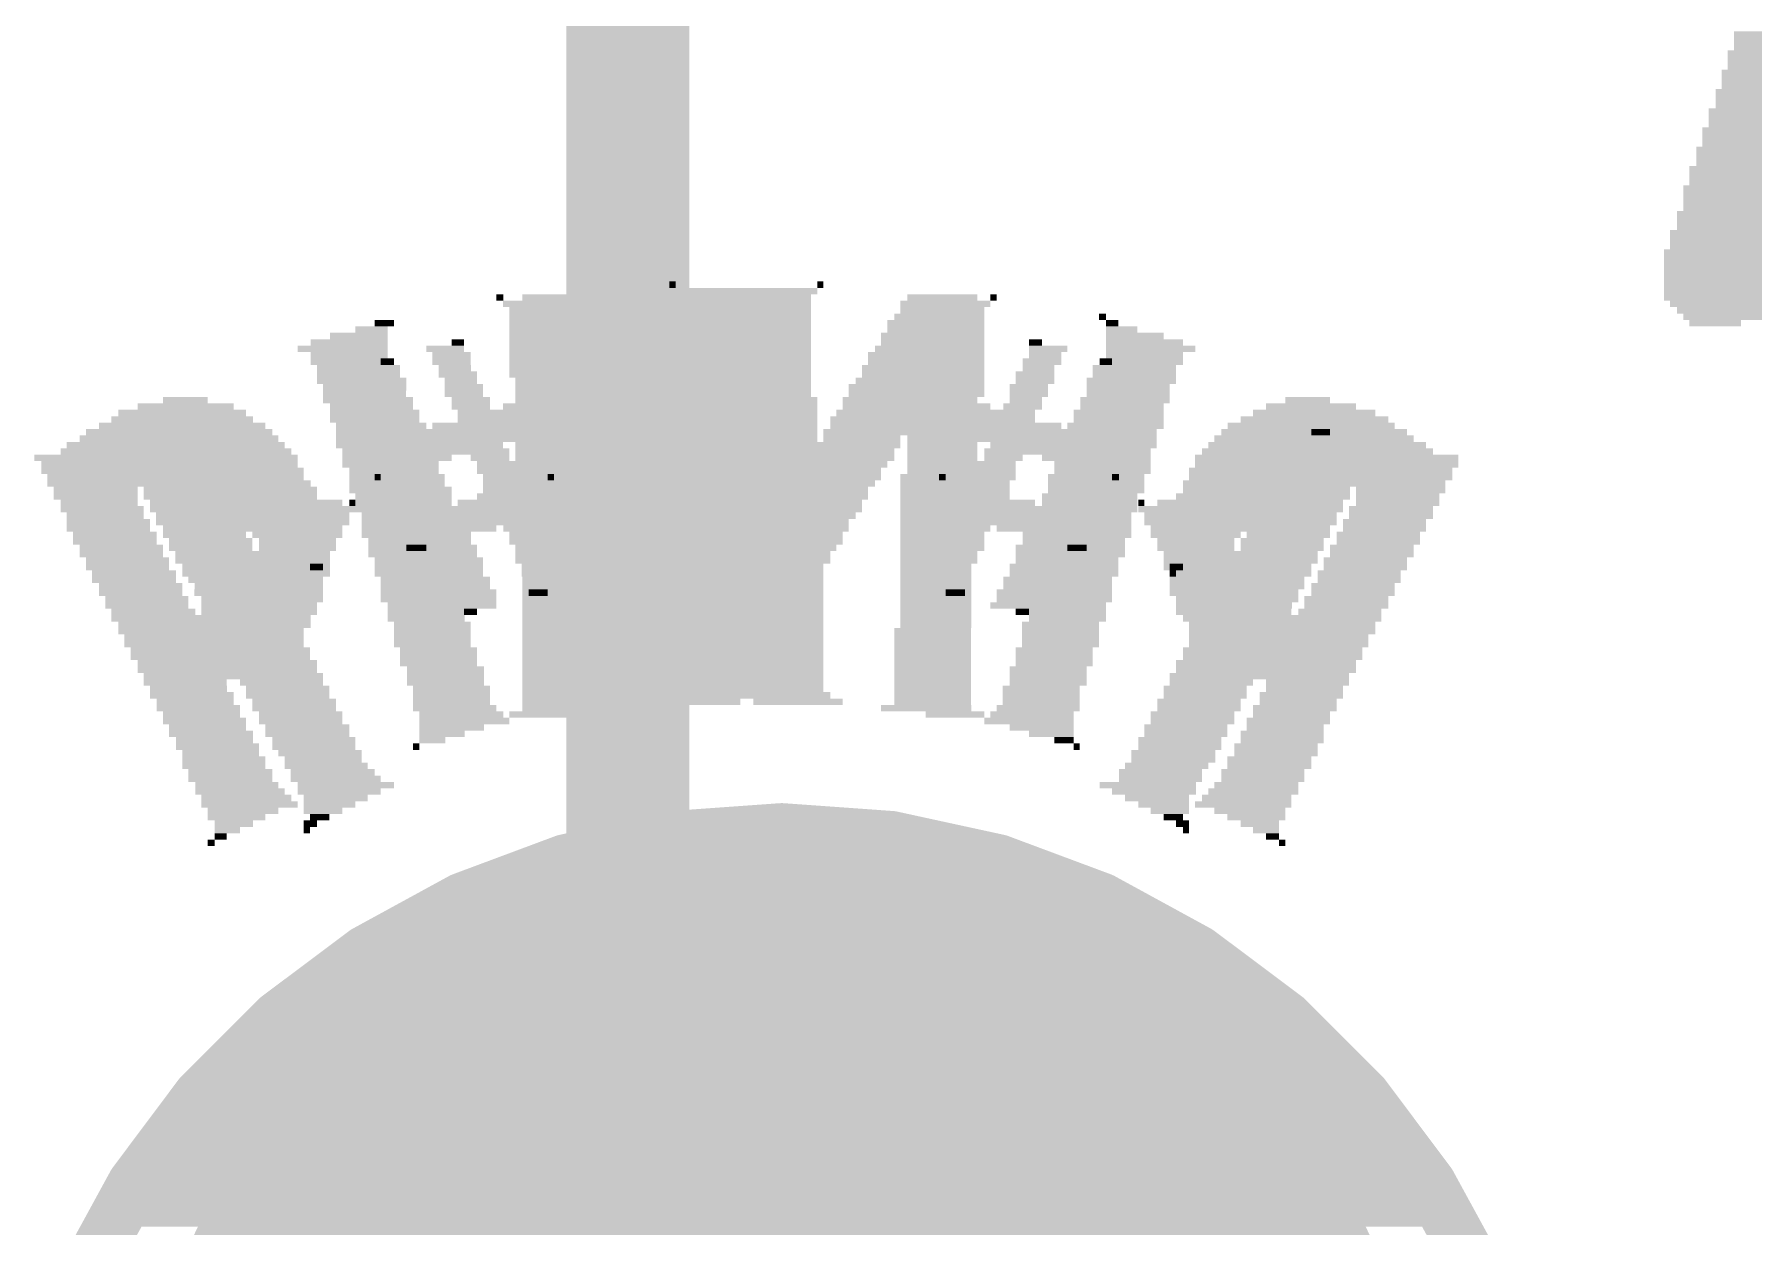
# Model space of a CAD drawing. Extents: x 0 to 53.3, y -0.3 to 28.3.
# Drawn here: x 21.66 to 27.34, y 3.64 to 7.58 of the extents above; entities that cross this region are included whole.
import ezdxf

# ---------------------------------------------------------------- set-up
doc = ezdxf.new("R2010")
doc.units = 0
for name, color, linetype in [('1', 12, 'CONTINUOUS'), ('16', 5, 'CONTINUOUS'), ('17', 110, 'CONTINUOUS'), ('200', 132, 'CONTINUOUS'), ('201', 6, 'CONTINUOUS')]:
    doc.layers.add(name, color=color, linetype=linetype)

# ---------------------------------------------------------------- blocks, each defined once
blk = doc.blocks.new('ROUNDP')
at = {"const_width": 0.5}
blk.add_lwpolyline([(0, -0.25, 1), (0, 0.25, 1), (0, -0.25)], format="xyb", dxfattribs=at)
blk = doc.blocks.new('RECT')
blk.add_solid([(-0.5, -0.5), (0.5, -0.5), (-0.5, 0.5), (0.5, 0.5)])

msp = doc.modelspace()

# ---------------------------------------------------------------- linework, layer by layer
at = {"layer": '1'}
for points, const_width in [([(23.622, 10.8289), (23.622, 2.286)], 0.4064), ([(23.7685, 4.9271), (23.4144, 4.8501)], 0.1778), ([(24.13, 4.953), (23.7685, 4.9271)], 0.1778), ([(24.4915, 4.9271), (24.13, 4.953)], 0.1778), ([(24.8456, 4.8501), (24.4915, 4.9271)], 0.1778), ([(23.4144, 4.8501), (23.0748, 4.7235)], 0.1778), ([(25.1852, 4.7235), (24.8456, 4.8501)], 0.1778), ([(23.2817, 4.8006), (24.9784, 4.8006)], 0.1778), ([(23.0748, 4.7235), (22.7568, 4.5498)], 0.1778), ([(25.5032, 4.5498), (25.1852, 4.7235)], 0.1778), ([(22.8905, 4.6228), (25.3695, 4.6228)], 0.1778), ([(22.7568, 4.5498), (22.4667, 4.3326)], 0.1778), ([(25.7933, 4.3326), (25.5032, 4.5498)], 0.1778), ([(22.6168, 4.445), (25.6432, 4.445)], 0.1778), ([(22.4667, 4.3326), (22.2104, 4.0763)], 0.1778), ([(26.0496, 4.0763), (25.7933, 4.3326)], 0.1778), ([(22.4013, 4.2672), (25.8588, 4.2672)], 0.1778), ([(22.2104, 4.0763), (21.9932, 3.7862)], 0.1778), ([(22.2234, 4.0894), (26.0366, 4.0894)], 0.1778), ([(26.2668, 3.7862), (26.0496, 4.0763)], 0.1778), ([(22.0871, 3.9116), (26.1729, 3.9116)], 0.1778), ([(21.9932, 3.7862), (21.8195, 3.4682)], 0.1778), ([(26.4405, 3.4682), (26.2668, 3.7862)], 0.1778), ([(21.9646, 3.7338), (26.2954, 3.7338)], 0.1778)]:
    msp.add_lwpolyline(points, dxfattribs=dict(at, const_width=const_width))
at = {"layer": '1', "const_width": 0.0889}
for points in [[(23.7653, 4.9715, 1), (23.7717, 4.8828)], [(23.778, 4.8837, 1), (23.7591, 4.9706)], [(24.1332, 4.9973, 1), (24.1268, 4.9087)], [(24.1332, 4.9087, 1), (24.1268, 4.9973)], [(24.5009, 4.9706, 1), (24.482, 4.8837)], [(24.4883, 4.8828, 1), (24.4947, 4.9715)], [(23.405, 4.8935, 1), (23.4238, 4.8067)], [(23.4299, 4.8085, 1), (23.3989, 4.8918)], [(24.8611, 4.8918, 1), (24.8301, 4.8085)], [(24.8362, 4.8067, 1), (24.855, 4.8935)], [(23.2817, 4.8451, 1), (23.2817, 4.7561)], [(24.9784, 4.7561, 1), (24.9784, 4.8451)], [(23.0593, 4.7651, 1), (23.0904, 4.6818)], [(23.0961, 4.6845, 1), (23.0535, 4.7625)], [(25.2065, 4.7625, 1), (25.1639, 4.6845)], [(25.1696, 4.6818, 1), (25.2007, 4.7651)], [(22.8905, 4.6673, 1), (22.8905, 4.5783)], [(25.3695, 4.5783, 1), (25.3695, 4.6673)], [(22.7355, 4.5888, 1), (22.7781, 4.5108)], [(22.7834, 4.5142, 1), (22.7301, 4.5854)], [(25.5299, 4.5854, 1), (25.4766, 4.5142)], [(25.4819, 4.5108, 1), (25.5245, 4.5888)], [(22.6168, 4.4895, 1), (22.6168, 4.4005)], [(25.6432, 4.4005, 1), (25.6432, 4.4895)], [(22.44, 4.3682, 1), (22.4933, 4.297)], [(22.4981, 4.3012, 1), (22.4352, 4.364)], [(25.8248, 4.364, 1), (25.7619, 4.3012)], [(25.7667, 4.297, 1), (25.82, 4.3682)], [(22.4013, 4.3117, 1), (22.4013, 4.2227)], [(25.8588, 4.2227, 1), (25.8588, 4.3117)], [(22.179, 4.1078, 1), (22.2418, 4.0449)], [(22.246, 4.0497, 1), (22.1748, 4.103)], [(22.2234, 4.1339, 1), (22.2234, 4.045)], [(26.0852, 4.103, 1), (26.014, 4.0497)], [(26.0182, 4.0449, 1), (26.081, 4.1078)], [(26.0366, 4.045, 1), (26.0366, 4.1339)], [(22.0871, 3.956, 1), (22.0871, 3.8672)], [(26.1729, 3.8672, 1), (26.1729, 3.956)], [(22.0322, 3.7649, 1), (21.9542, 3.8075)], [(26.3058, 3.8075, 1), (26.2278, 3.7649)], [(21.9646, 3.7782, 1), (21.9646, 3.6894)], [(21.9576, 3.8129, 1), (22.0288, 3.7596)], [(26.2312, 3.7596, 1), (26.3024, 3.8129)], [(26.2954, 3.6894, 1), (26.2954, 3.7782)]]:
    msp.add_lwpolyline(points, format="xyb", dxfattribs=at)
at = {"layer": '16', "const_width": 0.1778}
for points in [[(23.7685, 4.9271), (23.4144, 4.8501)], [(24.13, 4.953), (23.7685, 4.9271)], [(24.4915, 4.9271), (24.13, 4.953)], [(24.8456, 4.8501), (24.4915, 4.9271)], [(23.4144, 4.8501), (23.0748, 4.7235)], [(25.1852, 4.7235), (24.8456, 4.8501)], [(23.2817, 4.8006), (24.9784, 4.8006)], [(23.0748, 4.7235), (22.7568, 4.5498)], [(25.5032, 4.5498), (25.1852, 4.7235)], [(22.8905, 4.6228), (25.3695, 4.6228)], [(22.7568, 4.5498), (22.4667, 4.3326)], [(25.7933, 4.3326), (25.5032, 4.5498)], [(22.6168, 4.445), (25.6432, 4.445)], [(22.4667, 4.3326), (22.2104, 4.0763)], [(26.0496, 4.0763), (25.7933, 4.3326)], [(22.4013, 4.2672), (25.8588, 4.2672)], [(22.2104, 4.0763), (21.9932, 3.7862)], [(22.2234, 4.0894), (26.0366, 4.0894)], [(26.2668, 3.7862), (26.0496, 4.0763)], [(22.0871, 3.9116), (26.1729, 3.9116)], [(21.9932, 3.7862), (21.8195, 3.4682)], [(26.4405, 3.4682), (26.2668, 3.7862)], [(21.9646, 3.7338), (26.2954, 3.7338)]]:
    msp.add_lwpolyline(points, dxfattribs=at)
at = {"layer": '16', "const_width": 0.0889}
for points in [[(23.7653, 4.9715, 1), (23.7717, 4.8828)], [(23.778, 4.8837, 1), (23.7591, 4.9706)], [(24.1332, 4.9973, 1), (24.1268, 4.9087)], [(24.1332, 4.9087, 1), (24.1268, 4.9973)], [(24.5009, 4.9706, 1), (24.482, 4.8837)], [(24.4883, 4.8828, 1), (24.4947, 4.9715)], [(23.405, 4.8935, 1), (23.4238, 4.8067)], [(23.4299, 4.8085, 1), (23.3989, 4.8918)], [(24.8611, 4.8918, 1), (24.8301, 4.8085)], [(24.8362, 4.8067, 1), (24.855, 4.8935)], [(23.2817, 4.8451, 1), (23.2817, 4.7561)], [(24.9784, 4.7561, 1), (24.9784, 4.8451)], [(23.0593, 4.7651, 1), (23.0904, 4.6818)], [(23.0961, 4.6845, 1), (23.0535, 4.7625)], [(25.2065, 4.7625, 1), (25.1639, 4.6845)], [(25.1696, 4.6818, 1), (25.2007, 4.7651)], [(22.8905, 4.6673, 1), (22.8905, 4.5783)], [(25.3695, 4.5783, 1), (25.3695, 4.6673)], [(22.7355, 4.5888, 1), (22.7781, 4.5108)], [(22.7834, 4.5142, 1), (22.7301, 4.5854)], [(25.5299, 4.5854, 1), (25.4766, 4.5142)], [(25.4819, 4.5108, 1), (25.5245, 4.5888)], [(22.6168, 4.4895, 1), (22.6168, 4.4005)], [(25.6432, 4.4005, 1), (25.6432, 4.4895)], [(22.44, 4.3682, 1), (22.4933, 4.297)], [(22.4981, 4.3012, 1), (22.4352, 4.364)], [(25.8248, 4.364, 1), (25.7619, 4.3012)], [(25.7667, 4.297, 1), (25.82, 4.3682)], [(22.4013, 4.3117, 1), (22.4013, 4.2227)], [(25.8588, 4.2227, 1), (25.8588, 4.3117)], [(22.179, 4.1078, 1), (22.2418, 4.0449)], [(22.246, 4.0497, 1), (22.1748, 4.103)], [(22.2234, 4.1339, 1), (22.2234, 4.045)], [(26.0852, 4.103, 1), (26.014, 4.0497)], [(26.0182, 4.0449, 1), (26.081, 4.1078)], [(26.0366, 4.045, 1), (26.0366, 4.1339)], [(22.0871, 3.956, 1), (22.0871, 3.8672)], [(26.1729, 3.8672, 1), (26.1729, 3.956)], [(22.0322, 3.7649, 1), (21.9542, 3.8075)], [(26.3058, 3.8075, 1), (26.2278, 3.7649)], [(21.9646, 3.7782, 1), (21.9646, 3.6894)], [(21.9576, 3.8129, 1), (22.0288, 3.7596)], [(26.2312, 3.7596, 1), (26.3024, 3.8129)], [(26.2954, 3.6894, 1), (26.2954, 3.7782)]]:
    msp.add_lwpolyline(points, format="xyb", dxfattribs=at)

# ---------------------------------------------------------------- block references
at = {"layer": '17', "xscale": 4.216, "yscale": 4.216, "rotation": 180}
msp.add_blockref('ROUNDP', (24.13, 2.794), dxfattribs=at)
msp.add_blockref('ROUNDP', (24.13, 2.794), dxfattribs=at)
at = {"layer": '200'}
for p, xscale, yscale in [((28.6169, 7.5777), 2.6899, 0.0211), ((28.6271, 7.5565), 2.7102, 0.0213), ((28.6271, 7.5353), 2.7102, 0.0211), ((28.6283, 7.493), 2.7534, 0.0213), ((28.6169, 7.5142), 2.7305, 0.0211), ((28.6182, 7.4507), 2.7737, 0.0211), ((28.6182, 7.4295), 2.7737, 0.0213), ((28.6283, 7.4718), 2.7534, 0.0211), ((27.9298, 7.3872), 1.4376, 0.0211), ((27.9298, 7.366), 1.4376, 0.0213), ((27.94, 7.4083), 1.4173, 0.0211), ((27.9083, 7.3237), 1.4402, 0.0211), ((27.9197, 7.3448), 1.4173, 0.0211), ((27.8765, 7.2602), 1.4173, 0.0211), ((27.9083, 7.3025), 1.4402, 0.0213), ((27.8968, 7.2813), 1.4173, 0.0211), ((27.846, 7.1967), 1.397, 0.0211), ((27.8663, 7.2178), 1.397, 0.0211), ((27.8765, 7.239), 1.4173, 0.0213), ((27.846, 7.1755), 1.397, 0.0213), ((27.8346, 7.1543), 1.3741, 0.0211), ((27.813, 7.1332), 1.3767, 0.0211), ((27.8028, 7.112), 1.3564, 0.0213), ((27.7914, 7.0908), 1.3335, 0.0211), ((27.7393, 7.0273), 1.27, 0.0211), ((27.7711, 7.0697), 1.3335, 0.0211), ((27.7495, 7.0485), 1.2903, 0.0213), ((27.6974, 6.985), 1.2268, 0.0213), ((27.7279, 7.0062), 1.2471, 0.0211), ((27.6225, 6.9215), 1.1227, 0.0213), ((27.6758, 6.9638), 1.1836, 0.0211), ((27.6555, 6.9427), 1.143, 0.0211), ((27.5273, 6.858), 0.9728, 0.0213), ((27.6009, 6.9003), 1.0795, 0.0211), ((27.5692, 6.8792), 1.016, 0.0211), ((27.4955, 6.8368), 0.9093, 0.0211), ((27.4638, 6.8157), 0.8458, 0.0211), ((24.257, 6.7522), 0.0203, 0.0211), ((27.432, 6.7945), 0.7823, 0.0213), ((27.4002, 6.7733), 0.7188, 0.0211), ((27.3685, 6.7522), 0.6553, 0.0211), ((23.1991, 6.7098), 0.0229, 0.0211), ((23.3578, 6.6887), 0.2946, 0.0211), ((23.3794, 6.7098), 0.2108, 0.0211), ((24.0881, 6.731), 0.3175, 0.0213), ((24.0995, 6.7098), 0.254, 0.0211), ((24.0995, 6.6887), 0.254, 0.0211), ((27.305, 6.7098), 0.5283, 0.0211), ((27.3368, 6.731), 0.5918, 0.0213), ((27.2834, 6.6887), 0.4445, 0.0211), ((23.3794, 6.6463), 0.2972, 0.0211), ((23.368, 6.6675), 0.2743, 0.0213), ((24.0995, 6.6675), 0.254, 0.0213), ((24.0995, 6.6463), 0.254, 0.0211), ((27.2631, 6.6675), 0.3581, 0.0213), ((27.2415, 6.6463), 0.2743, 0.0211), ((22.7343, 6.5828), 0.1905, 0.0211), ((22.7762, 6.604), 0.1067, 0.0213), ((22.8181, 6.6252), 0.0635, 0.0211), ((23.3896, 6.6252), 0.3175, 0.0211), ((23.3896, 6.604), 0.3175, 0.0213), ((23.3998, 6.5828), 0.3378, 0.0211), ((24.1097, 6.6252), 0.2337, 0.0211), ((24.1097, 6.604), 0.2337, 0.0213), ((24.1097, 6.5828), 0.2337, 0.0211), ((27.2097, 6.6252), 0.1702, 0.0211), ((22.6809, 6.5405), 0.2972, 0.0213), ((22.7025, 6.5617), 0.254, 0.0211), ((22.7025, 6.5193), 0.254, 0.0211), ((23.4213, 6.5193), 0.381, 0.0211), ((23.3998, 6.5617), 0.3378, 0.0211), ((23.4112, 6.5405), 0.3607, 0.0213), ((24.1097, 6.5617), 0.2337, 0.0211), ((24.1097, 6.5405), 0.2337, 0.0213), ((24.1097, 6.5193), 0.2337, 0.0211), ((24.9669, 6.5617), 0.0432, 0.0211), ((25.0088, 6.5405), 0.127, 0.0213), ((24.9987, 6.5193), 0.1067, 0.0211), ((22.7127, 6.4982), 0.2743, 0.0211), ((22.7228, 6.477), 0.254, 0.0213), ((23.4213, 6.4982), 0.381, 0.0211), ((23.4315, 6.477), 0.4013, 0.0213), ((24.1097, 6.4982), 0.2337, 0.0211), ((24.1097, 6.477), 0.2337, 0.0213), ((24.9885, 6.4982), 0.127, 0.0211), ((24.9771, 6.477), 0.1041, 0.0213), ((25.2197, 6.477), 0.127, 0.0213), ((25.1993, 6.4982), 0.0406, 0.0211), ((22.7228, 6.4558), 0.254, 0.0211), ((22.7228, 6.4347), 0.254, 0.0211), ((22.7432, 6.4135), 0.254, 0.0213), ((23.4315, 6.4558), 0.4013, 0.0211), ((23.4531, 6.4347), 0.4039, 0.0211), ((23.4633, 6.4135), 0.4242, 0.0213), ((24.1097, 6.4558), 0.2337, 0.0211), ((24.1097, 6.4347), 0.2337, 0.0211), ((24.1097, 6.4135), 0.2337, 0.0213), ((24.9453, 6.4135), 0.127, 0.0213), ((24.9657, 6.4558), 0.127, 0.0211), ((24.9657, 6.4347), 0.127, 0.0211), ((25.1993, 6.4347), 0.127, 0.0211), ((25.1993, 6.4135), 0.127, 0.0213), ((25.2197, 6.4558), 0.127, 0.0211), ((22.1628, 6.35), 0.3175, 0.0213), ((22.1615, 6.3712), 0.1473, 0.0211), ((22.7432, 6.3923), 0.254, 0.0211), ((22.7432, 6.3712), 0.254, 0.0211), ((22.766, 6.35), 0.254, 0.0213), ((23.4848, 6.35), 0.4674, 0.0213), ((23.4633, 6.3923), 0.4242, 0.0211), ((23.4734, 6.3712), 0.4445, 0.0211), ((24.1198, 6.3712), 0.254, 0.0211), ((24.1198, 6.35), 0.254, 0.0213), ((24.1097, 6.3923), 0.2337, 0.0211), ((24.7764, 6.35), 0.0838, 0.0213), ((24.925, 6.35), 0.127, 0.0213), ((24.9453, 6.3923), 0.127, 0.0211), ((24.9352, 6.3712), 0.1067, 0.0211), ((25.179, 6.3712), 0.127, 0.0211), ((25.1676, 6.35), 0.1041, 0.0213), ((25.1892, 6.3923), 0.1067, 0.0211), ((22.1513, 6.2865), 0.5486, 0.0213), ((22.1513, 6.3077), 0.4674, 0.0211), ((22.1513, 6.3288), 0.4216, 0.0211), ((22.766, 6.3288), 0.254, 0.0211), ((22.766, 6.3077), 0.254, 0.0211), ((22.7762, 6.2865), 0.2337, 0.0213), ((23.4848, 6.3288), 0.4674, 0.0211), ((23.495, 6.3077), 0.4877, 0.0211), ((23.495, 6.2865), 0.4877, 0.0213), ((24.1198, 6.3288), 0.254, 0.0211), ((24.1198, 6.3077), 0.254, 0.0211), ((24.1198, 6.2865), 0.254, 0.0213), ((24.8818, 6.2865), 0.3404, 0.0213), ((24.8501, 6.3288), 0.2311, 0.0211), ((24.8501, 6.3077), 0.2311, 0.0211), ((25.1358, 6.2865), 0.127, 0.0213), ((25.1562, 6.3288), 0.127, 0.0211), ((25.1562, 6.3077), 0.127, 0.0211), ((22.1412, 6.2442), 0.6553, 0.0211), ((22.1412, 6.2653), 0.6147, 0.0211), ((22.7863, 6.2653), 0.254, 0.0211), ((22.7863, 6.2442), 0.254, 0.0211), ((23.368, 6.2442), 0.2337, 0.0211), ((23.5052, 6.2653), 0.508, 0.0211), ((23.6436, 6.2442), 0.2769, 0.0211), ((24.1198, 6.2653), 0.254, 0.0211), ((24.1198, 6.2442), 0.254, 0.0211), ((24.9555, 6.2653), 0.4877, 0.0211), ((24.9771, 6.2442), 0.4445, 0.0211), ((25.908, 6.2442), 0.1473, 0.0211), ((25.908, 6.2653), 0.061, 0.0211), ((22.098, 6.1807), 0.8687, 0.0211), ((22.131, 6.2018), 0.762, 0.0211), ((22.1298, 6.223), 0.7188, 0.0213), ((22.7863, 6.223), 0.254, 0.0213), ((22.8067, 6.2018), 0.254, 0.0211), ((22.8067, 6.1807), 0.254, 0.0211), ((23.368, 6.223), 0.2337, 0.0213), ((23.368, 6.2018), 0.2337, 0.0211), ((23.368, 6.1807), 0.2337, 0.0211), ((23.6436, 6.223), 0.2769, 0.0213), ((23.6652, 6.2018), 0.2743, 0.0211), ((23.6753, 6.1807), 0.254, 0.0211), ((24.1198, 6.223), 0.254, 0.0213), ((24.1198, 6.2018), 0.254, 0.0211), ((24.1198, 6.1807), 0.254, 0.0211), ((25.0304, 6.2018), 0.4648, 0.0211), ((24.8615, 6.1807), 0.127, 0.0211), ((25.0508, 6.223), 0.4648, 0.0213), ((25.1257, 6.1807), 0.2743, 0.0211), ((25.8966, 6.1807), 0.4242, 0.0211), ((25.8978, 6.2018), 0.3404, 0.0211), ((25.908, 6.223), 0.2337, 0.0213), ((22.1094, 6.1595), 0.8458, 0.0213), ((21.8872, 6.1383), 0.4013, 0.0211), ((21.8758, 6.1172), 0.3378, 0.0211), ((22.3939, 6.1383), 0.3175, 0.0211), ((22.4155, 6.1172), 0.2743, 0.0211), ((22.8067, 6.1595), 0.254, 0.0213), ((22.8295, 6.1383), 0.254, 0.0211), ((22.8295, 6.1172), 0.254, 0.0211), ((23.3782, 6.1595), 0.254, 0.0213), ((23.3782, 6.1383), 0.254, 0.0211), ((23.3782, 6.1172), 0.254, 0.0211), ((23.6855, 6.1595), 0.2743, 0.0213), ((23.7071, 6.1383), 0.2769, 0.0211), ((23.7071, 6.1172), 0.2769, 0.0211), ((24.1198, 6.1595), 0.254, 0.0213), ((24.1198, 6.1383), 0.254, 0.0211), ((24.1198, 6.1172), 0.254, 0.0211), ((24.6596, 6.1172), 0.0229, 0.0211), ((24.8285, 6.1172), 0.1473, 0.0211), ((24.8387, 6.1595), 0.127, 0.0213), ((24.8387, 6.1383), 0.127, 0.0211), ((25.0723, 6.1172), 0.127, 0.0211), ((25.146, 6.1595), 0.2337, 0.0213), ((25.146, 6.1383), 0.2337, 0.0211), ((25.2311, 6.1172), 0.0229, 0.0211), ((25.7924, 6.1172), 0.4648, 0.0211), ((25.8229, 6.1383), 0.4445, 0.0211), ((25.8559, 6.1595), 0.4242, 0.0213), ((21.8656, 6.096), 0.3175, 0.0213), ((21.8656, 6.0748), 0.2769, 0.0211), ((22.4371, 6.096), 0.2769, 0.0213), ((22.4587, 6.0748), 0.2743, 0.0211), ((22.8295, 6.096), 0.254, 0.0213), ((22.8295, 6.0748), 0.254, 0.0211), ((23.3782, 6.096), 0.254, 0.0213), ((23.3782, 6.0748), 0.254, 0.0211), ((23.7287, 6.096), 0.2743, 0.0213), ((23.7388, 6.0748), 0.254, 0.0211), ((24.13, 6.096), 0.2337, 0.0213), ((24.13, 6.0748), 0.2337, 0.0211), ((24.7548, 6.0748), 0.254, 0.0211), ((24.6812, 6.096), 0.1067, 0.0213), ((24.8183, 6.096), 0.127, 0.0213), ((25.0622, 6.096), 0.1067, 0.0213), ((25.0622, 6.0748), 0.1067, 0.0211), ((25.7391, 6.0748), 0.5309, 0.0211), ((25.7708, 6.096), 0.508, 0.0213), ((21.8656, 6.0537), 0.2769, 0.0211), ((21.877, 6.0325), 0.254, 0.0213), ((21.8872, 6.0113), 0.2743, 0.0211), ((22.4688, 6.0537), 0.254, 0.0211), ((22.4688, 6.0325), 0.254, 0.0213), ((22.4892, 6.0113), 0.254, 0.0211), ((22.8498, 6.0537), 0.254, 0.0211), ((22.8498, 6.0325), 0.254, 0.0213), ((22.8498, 6.0113), 0.254, 0.0211), ((23.3782, 6.0537), 0.254, 0.0211), ((23.3782, 6.0325), 0.254, 0.0213), ((23.3782, 6.0113), 0.254, 0.0211), ((23.749, 6.0537), 0.2743, 0.0211), ((23.7706, 6.0325), 0.2769, 0.0213), ((23.7706, 6.0113), 0.2769, 0.0211), ((24.13, 6.0537), 0.2337, 0.0211), ((24.13, 6.0325), 0.2337, 0.0213), ((24.13, 6.0113), 0.2337, 0.0211), ((24.7866, 6.0325), 0.3581, 0.0213), ((24.8501, 6.0113), 0.4851, 0.0211), ((24.7548, 6.0537), 0.254, 0.0211), ((25.052, 6.0537), 0.127, 0.0211), ((25.0406, 6.0325), 0.1041, 0.0213), ((25.3162, 6.0325), 0.0203, 0.0213), ((25.6438, 6.0113), 0.6756, 0.0211), ((25.6756, 6.0325), 0.6121, 0.0213), ((25.7175, 6.0537), 0.574, 0.0211), ((21.8973, 5.9902), 0.254, 0.0211), ((21.9075, 5.969), 0.2743, 0.0213), ((21.9075, 5.9478), 0.2743, 0.0211), ((22.4892, 5.9902), 0.254, 0.0211), ((22.5006, 5.969), 0.2311, 0.0213), ((22.5006, 5.9478), 0.2311, 0.0211), ((22.8702, 5.9902), 0.254, 0.0211), ((22.8702, 5.969), 0.254, 0.0213), ((22.8702, 5.9478), 0.254, 0.0211), ((23.3782, 5.9902), 0.254, 0.0211), ((23.3782, 5.969), 0.254, 0.0213), ((23.3782, 5.9478), 0.254, 0.0211), ((23.7922, 5.9902), 0.2743, 0.0211), ((23.8023, 5.969), 0.254, 0.0213), ((23.8125, 5.9478), 0.2743, 0.0211), ((24.13, 5.9902), 0.2337, 0.0211), ((24.13, 5.969), 0.2337, 0.0213), ((24.13, 5.9478), 0.2337, 0.0211), ((24.9034, 5.9902), 0.4242, 0.0211), ((24.9352, 5.969), 0.4877, 0.0213), ((24.7548, 5.9478), 0.127, 0.0211), ((24.9974, 5.9478), 0.3175, 0.0211), ((25.6438, 5.9902), 0.635, 0.0211), ((25.6438, 5.969), 0.635, 0.0213), ((25.6426, 5.9478), 0.5918, 0.0211), ((21.9291, 5.9267), 0.2769, 0.0211), ((21.9291, 5.9055), 0.2769, 0.0213), ((22.512, 5.9267), 0.254, 0.0211), ((22.5222, 5.9055), 0.2337, 0.0213), ((22.8702, 5.9267), 0.254, 0.0211), ((22.893, 5.9055), 0.254, 0.0213), ((23.3782, 5.9267), 0.254, 0.0211), ((23.3782, 5.9055), 0.254, 0.0213), ((23.8341, 5.9267), 0.2769, 0.0211), ((23.8341, 5.9055), 0.2769, 0.0213), ((24.13, 5.9267), 0.2337, 0.0211), ((24.13, 5.9055), 0.2337, 0.0213), ((24.7345, 5.9055), 0.127, 0.0213), ((24.7447, 5.9267), 0.1067, 0.0211), ((25.0406, 5.9267), 0.2311, 0.0211), ((25.0406, 5.9055), 0.2311, 0.0213), ((25.4953, 5.9267), 0.2972, 0.0211), ((25.4851, 5.9055), 0.2311, 0.0213), ((25.781, 5.9055), 0.2743, 0.0213), ((25.8013, 5.9267), 0.2743, 0.0211), ((21.9507, 5.8843), 0.2743, 0.0211), ((21.9507, 5.8632), 0.2743, 0.0211), ((21.971, 5.842), 0.2743, 0.0213), ((22.5222, 5.8843), 0.2337, 0.0211), ((22.5222, 5.8632), 0.2337, 0.0211), ((22.5222, 5.842), 0.2337, 0.0213), ((22.893, 5.8843), 0.254, 0.0211), ((22.893, 5.8632), 0.254, 0.0211), ((22.9133, 5.842), 0.254, 0.0213), ((23.3896, 5.8843), 0.2311, 0.0211), ((23.3896, 5.8632), 0.2311, 0.0211), ((23.3896, 5.842), 0.2311, 0.0213), ((23.8557, 5.8843), 0.2743, 0.0211), ((23.8658, 5.8632), 0.254, 0.0211), ((23.9928, 5.842), 0.508, 0.0213), ((24.13, 5.8843), 0.2337, 0.0211), ((24.13, 5.8632), 0.2337, 0.0211), ((24.7117, 5.8632), 0.127, 0.0211), ((24.7117, 5.842), 0.127, 0.0213), ((24.7345, 5.8843), 0.127, 0.0211), ((24.9657, 5.8843), 0.127, 0.0211), ((24.9657, 5.8632), 0.127, 0.0211), ((24.9555, 5.842), 0.1067, 0.0213), ((25.1041, 5.8843), 0.0635, 0.0211), ((25.4749, 5.8843), 0.2108, 0.0211), ((25.4635, 5.8632), 0.1473, 0.0211), ((25.4432, 5.842), 0.1067, 0.0213), ((25.7607, 5.8632), 0.2743, 0.0211), ((25.7607, 5.842), 0.2743, 0.0213), ((25.781, 5.8843), 0.2743, 0.0211), ((21.971, 5.8208), 0.2743, 0.0211), ((21.9926, 5.7997), 0.2769, 0.0211), ((21.9926, 5.7785), 0.2769, 0.0213), ((22.512, 5.8208), 0.254, 0.0211), ((22.512, 5.7997), 0.254, 0.0211), ((22.5006, 5.7785), 0.2311, 0.0213), ((22.9133, 5.8208), 0.254, 0.0211), ((22.9133, 5.7997), 0.254, 0.0211), ((22.9337, 5.7785), 0.254, 0.0213), ((23.3896, 5.8208), 0.2311, 0.0211), ((23.3896, 5.7997), 0.2311, 0.0211), ((23.3896, 5.7785), 0.2311, 0.0213), ((24.0132, 5.8208), 0.508, 0.0211), ((24.0246, 5.7997), 0.4851, 0.0211), ((24.0246, 5.7785), 0.4851, 0.0213), ((24.6913, 5.8208), 0.127, 0.0211), ((24.6913, 5.7997), 0.127, 0.0211), ((24.6812, 5.7785), 0.1067, 0.0213), ((24.925, 5.7785), 0.127, 0.0213), ((24.9453, 5.8208), 0.127, 0.0211), ((24.9352, 5.7997), 0.1067, 0.0211), ((25.4318, 5.8208), 0.0432, 0.0211), ((25.4203, 5.7997), 0.0203, 0.0211), ((25.7175, 5.7785), 0.2743, 0.0213), ((25.7391, 5.8208), 0.2769, 0.0211), ((25.7391, 5.7997), 0.2769, 0.0211), ((22.0142, 5.7573), 0.2743, 0.0211), ((22.0142, 5.7362), 0.2743, 0.0211), ((22.479, 5.7362), 0.2743, 0.0211), ((22.4892, 5.7573), 0.254, 0.0211), ((22.9337, 5.7573), 0.254, 0.0211), ((22.9337, 5.7362), 0.254, 0.0211), ((23.3896, 5.7573), 0.2311, 0.0211), ((23.3896, 5.7362), 0.2311, 0.0211), ((24.0348, 5.7573), 0.4648, 0.0211), ((24.0348, 5.7362), 0.4648, 0.0211), ((24.671, 5.7573), 0.127, 0.0211), ((24.7028, 5.7362), 0.0635, 0.0211), ((24.9022, 5.7362), 0.127, 0.0211), ((24.925, 5.7573), 0.127, 0.0211), ((25.6972, 5.7362), 0.2743, 0.0211), ((25.7175, 5.7573), 0.2743, 0.0211), ((22.0345, 5.715), 0.2743, 0.0213), ((22.0345, 5.6938), 0.2743, 0.0211), ((22.0561, 5.6727), 0.2769, 0.0211), ((22.4053, 5.6727), 0.381, 0.0211), ((22.4371, 5.6938), 0.3175, 0.0211), ((22.4688, 5.715), 0.2946, 0.0213), ((22.9337, 5.715), 0.254, 0.0213), ((22.9565, 5.6938), 0.254, 0.0211), ((22.9565, 5.6727), 0.254, 0.0211), ((23.3896, 5.715), 0.2311, 0.0213), ((23.3896, 5.6938), 0.2311, 0.0211), ((23.3896, 5.6727), 0.2311, 0.0211), ((24.0449, 5.715), 0.4445, 0.0213), ((24.0563, 5.6938), 0.4216, 0.0211), ((24.0563, 5.6727), 0.4216, 0.0211), ((24.8818, 5.6938), 0.127, 0.0211), ((24.9022, 5.715), 0.127, 0.0213), ((24.9238, 5.6727), 0.0432, 0.0211), ((25.6756, 5.6938), 0.2769, 0.0211), ((25.6642, 5.6727), 0.254, 0.0211), ((25.6972, 5.715), 0.2743, 0.0213), ((22.2466, 5.6515), 0.6579, 0.0213), ((22.258, 5.6303), 0.635, 0.0211), ((22.2466, 5.6092), 0.6121, 0.0211), ((22.9565, 5.6515), 0.254, 0.0213), ((22.9768, 5.6303), 0.254, 0.0211), ((22.9768, 5.6092), 0.254, 0.0211), ((23.401, 5.6303), 0.254, 0.0211), ((23.401, 5.6092), 0.254, 0.0211), ((23.3896, 5.6515), 0.2311, 0.0213), ((24.0665, 5.6515), 0.4013, 0.0213), ((24.0665, 5.6303), 0.4013, 0.0211), ((24.0767, 5.6092), 0.381, 0.0211), ((25.6337, 5.6303), 0.2743, 0.0211), ((25.6337, 5.6092), 0.2743, 0.0211), ((25.654, 5.6515), 0.2743, 0.0213), ((22.2364, 5.5668), 0.5512, 0.0211), ((22.2466, 5.588), 0.5715, 0.0213), ((22.9768, 5.588), 0.254, 0.0213), ((22.9768, 5.5668), 0.254, 0.0211), ((23.401, 5.588), 0.254, 0.0213), ((23.401, 5.5668), 0.254, 0.0211), ((24.0881, 5.588), 0.3581, 0.0213), ((24.0881, 5.5668), 0.3581, 0.0211), ((25.6121, 5.588), 0.2769, 0.0213), ((25.6121, 5.5668), 0.2769, 0.0211), ((22.2352, 5.5457), 0.508, 0.0211), ((22.225, 5.5245), 0.4877, 0.0213), ((22.2263, 5.5033), 0.4445, 0.0211), ((22.9972, 5.5457), 0.254, 0.0211), ((22.9972, 5.5245), 0.254, 0.0213), ((22.9972, 5.5033), 0.254, 0.0211), ((23.401, 5.5457), 0.254, 0.0211), ((23.401, 5.5245), 0.254, 0.0213), ((23.401, 5.5033), 0.254, 0.0211), ((24.0983, 5.5457), 0.3378, 0.0211), ((24.1084, 5.5245), 0.3175, 0.0213), ((24.1084, 5.5033), 0.3175, 0.0211), ((25.5689, 5.5033), 0.2769, 0.0211), ((25.5905, 5.5457), 0.2743, 0.0211), ((25.5905, 5.5245), 0.2743, 0.0213), ((22.2047, 5.4822), 0.4013, 0.0211), ((22.1831, 5.461), 0.3175, 0.0213), ((22.1615, 5.4398), 0.2743, 0.0211), ((23.02, 5.4822), 0.254, 0.0211), ((23.02, 5.461), 0.254, 0.0213), ((23.02, 5.4398), 0.254, 0.0211), ((23.401, 5.4822), 0.254, 0.0211), ((23.401, 5.461), 0.254, 0.0213), ((23.401, 5.4398), 0.254, 0.0211), ((24.1198, 5.4822), 0.2946, 0.0211), ((24.1198, 5.461), 0.2946, 0.0213), ((24.13, 5.4398), 0.2743, 0.0211), ((25.5473, 5.461), 0.2743, 0.0213), ((25.5473, 5.4398), 0.2743, 0.0211), ((25.5689, 5.4822), 0.2769, 0.0211), ((22.1717, 5.4187), 0.254, 0.0211), ((22.1831, 5.3975), 0.2769, 0.0213), ((23.0403, 5.4187), 0.254, 0.0211), ((23.0403, 5.3975), 0.254, 0.0213), ((23.401, 5.4187), 0.254, 0.0211), ((23.401, 5.3975), 0.254, 0.0213), ((24.1516, 5.3975), 0.2769, 0.0213), ((24.1402, 5.4187), 0.254, 0.0211), ((25.527, 5.4187), 0.2743, 0.0211), ((25.527, 5.3975), 0.2743, 0.0213), ((22.1945, 5.3763), 0.254, 0.0211), ((22.2047, 5.3552), 0.2743, 0.0211), ((22.2148, 5.334), 0.254, 0.0213), ((23.0403, 5.3763), 0.254, 0.0211), ((23.0505, 5.3552), 0.2743, 0.0211), ((23.0721, 5.334), 0.2769, 0.0213), ((23.3362, 5.334), 0.2108, 0.0213), ((23.401, 5.3763), 0.254, 0.0211), ((23.4213, 5.3552), 0.2946, 0.0211), ((24.1833, 5.3763), 0.2946, 0.0211), ((25.4851, 5.334), 0.2769, 0.0213), ((25.5067, 5.3763), 0.2743, 0.0211), ((25.5067, 5.3552), 0.2743, 0.0211), ((22.225, 5.3128), 0.2743, 0.0211), ((22.2352, 5.2917), 0.254, 0.0211), ((22.2466, 5.2705), 0.2769, 0.0213), ((23.0403, 5.2917), 0.2134, 0.0211), ((23.0823, 5.3128), 0.2972, 0.0211), ((23.0086, 5.2705), 0.1499, 0.0213), ((25.4635, 5.2917), 0.2743, 0.0211), ((25.4635, 5.2705), 0.2743, 0.0213), ((25.4851, 5.3128), 0.2769, 0.0211), ((22.258, 5.2493), 0.254, 0.0211), ((22.2682, 5.2282), 0.2743, 0.0211), ((22.9235, 5.2282), 0.0203, 0.0211), ((22.9768, 5.2493), 0.0864, 0.0211), ((25.4432, 5.2493), 0.2743, 0.0211), ((25.4432, 5.2282), 0.2743, 0.0211), ((22.2783, 5.207), 0.254, 0.0213), ((22.2885, 5.1858), 0.2743, 0.0211), ((22.2885, 5.1647), 0.2743, 0.0211), ((25.4, 5.1647), 0.2743, 0.0211), ((25.4216, 5.207), 0.2769, 0.0213), ((25.4216, 5.1858), 0.2769, 0.0211), ((22.3101, 5.1435), 0.2769, 0.0213), ((22.3101, 5.1223), 0.2769, 0.0211), ((22.3317, 5.1012), 0.2743, 0.0211), ((25.3378, 5.1012), 0.3175, 0.0211), ((25.3797, 5.1435), 0.2743, 0.0213), ((25.3797, 5.1223), 0.2743, 0.0211), ((22.3418, 5.08), 0.2946, 0.0213), ((22.3634, 5.0588), 0.2972, 0.0211), ((25.3581, 5.08), 0.2769, 0.0213), ((25.3682, 5.0588), 0.2108, 0.0211), ((22.3736, 5.0377), 0.3175, 0.0211), ((22.352, 5.0165), 0.2337, 0.0213), ((22.3304, 4.9953), 0.1905, 0.0211), ((25.3898, 5.0377), 0.1676, 0.0211), ((25.4102, 5.0165), 0.127, 0.0213), ((25.4216, 4.9953), 0.0635, 0.0211), ((22.3215, 4.9742), 0.127, 0.0211), ((22.2999, 4.953), 0.0838, 0.0213), ((22.2783, 4.9318), 0.0406, 0.0211), ((25.4521, 4.9742), 0.0432, 0.0211), ((25.4635, 4.953), 0.0203, 0.0213), ((22.2466, 4.9107), 0.0229, 0.0211)]:
    msp.add_blockref('RECT', p, dxfattribs=dict(at, xscale=xscale, yscale=yscale))
at = {"layer": '201', "rotation": 180}
for p, xscale, yscale in [((23.7693, 6.7522), 0.0203, 0.0211), ((23.9382, 6.731), 0.3175, 0.0213), ((23.9293, 6.6887), 0.254, 0.0211), ((23.9395, 6.7098), 0.2743, 0.0211), ((24.6698, 6.6887), 0.2972, 0.0211), ((24.6596, 6.7098), 0.2311, 0.0211), ((24.8285, 6.7098), 0.0203, 0.0211), ((23.9293, 6.6675), 0.254, 0.0213), ((23.9293, 6.6463), 0.254, 0.0211), ((24.6494, 6.6463), 0.2972, 0.0211), ((24.6596, 6.6675), 0.2769, 0.0213), ((25.1879, 6.6463), 0.0229, 0.0211), ((23.9293, 6.6252), 0.254, 0.0211), ((23.9293, 6.604), 0.254, 0.0213), ((23.9192, 6.5828), 0.2337, 0.0211), ((24.6278, 6.5828), 0.3404, 0.0211), ((24.638, 6.6252), 0.32, 0.0211), ((24.638, 6.604), 0.32, 0.0213), ((25.2514, 6.604), 0.1041, 0.0213), ((25.2946, 6.5828), 0.1905, 0.0211), ((25.2197, 6.6252), 0.0406, 0.0211), ((23.0188, 6.5405), 0.1245, 0.0213), ((23.0403, 6.5193), 0.127, 0.0211), ((23.0607, 6.5617), 0.0406, 0.0211), ((23.9192, 6.5617), 0.2337, 0.0211), ((23.9192, 6.5405), 0.2337, 0.0213), ((23.9192, 6.5193), 0.2337, 0.0211), ((24.6063, 6.5193), 0.3835, 0.0211), ((24.6177, 6.5405), 0.3607, 0.0213), ((24.6278, 6.5617), 0.3404, 0.0211), ((25.3263, 6.5617), 0.254, 0.0211), ((25.3263, 6.5193), 0.254, 0.0211), ((25.3467, 6.5405), 0.2946, 0.0213), ((22.8067, 6.477), 0.127, 0.0213), ((22.8283, 6.4982), 0.0432, 0.0211), ((23.0403, 6.4982), 0.127, 0.0211), ((23.0505, 6.477), 0.1067, 0.0213), ((23.9192, 6.4982), 0.2337, 0.0211), ((23.9192, 6.477), 0.2337, 0.0213), ((24.5961, 6.477), 0.4039, 0.0213), ((24.6063, 6.4982), 0.3835, 0.0211), ((25.3035, 6.477), 0.254, 0.0213), ((25.3263, 6.4982), 0.254, 0.0211), ((22.8168, 6.4558), 0.1067, 0.0211), ((22.827, 6.4347), 0.127, 0.0211), ((22.827, 6.4135), 0.127, 0.0213), ((23.0607, 6.4558), 0.127, 0.0211), ((23.0708, 6.4347), 0.1067, 0.0211), ((23.081, 6.4135), 0.127, 0.0213), ((23.9192, 6.4558), 0.2337, 0.0211), ((23.9192, 6.4347), 0.2337, 0.0211), ((23.9192, 6.4135), 0.2337, 0.0213), ((24.5745, 6.4135), 0.447, 0.0213), ((24.5859, 6.4347), 0.4242, 0.0211), ((24.5961, 6.4558), 0.4039, 0.0211), ((25.2832, 6.4135), 0.254, 0.0213), ((25.3035, 6.4558), 0.254, 0.0211), ((25.3035, 6.4347), 0.254, 0.0211), ((22.8384, 6.3923), 0.1041, 0.0211), ((22.8498, 6.3712), 0.127, 0.0211), ((22.86, 6.35), 0.1067, 0.0213), ((23.081, 6.3923), 0.127, 0.0211), ((23.1038, 6.3712), 0.127, 0.0211), ((23.1038, 6.35), 0.127, 0.0213), ((23.2524, 6.35), 0.0838, 0.0213), ((23.9192, 6.3923), 0.2337, 0.0211), ((23.9192, 6.3712), 0.2337, 0.0211), ((23.9192, 6.35), 0.2337, 0.0213), ((24.5529, 6.3712), 0.4445, 0.0211), ((24.5529, 6.35), 0.4445, 0.0213), ((24.5745, 6.3923), 0.447, 0.0211), ((25.2628, 6.35), 0.254, 0.0213), ((25.2832, 6.3923), 0.254, 0.0211), ((25.2832, 6.3712), 0.254, 0.0211), ((25.8763, 6.35), 0.2972, 0.0213), ((25.8648, 6.3712), 0.1473, 0.0211), ((22.8702, 6.3288), 0.127, 0.0211), ((22.8702, 6.3077), 0.127, 0.0211), ((22.8918, 6.2865), 0.1295, 0.0213), ((23.1457, 6.2865), 0.3378, 0.0213), ((23.1775, 6.3288), 0.2337, 0.0211), ((23.1775, 6.3077), 0.2337, 0.0211), ((23.9078, 6.3288), 0.2565, 0.0211), ((23.9078, 6.3077), 0.2565, 0.0211), ((23.9078, 6.2865), 0.2565, 0.0213), ((24.5326, 6.3077), 0.4851, 0.0211), ((24.5326, 6.2865), 0.4851, 0.0213), ((24.5428, 6.3288), 0.4648, 0.0211), ((25.2628, 6.3288), 0.254, 0.0211), ((25.2628, 6.3077), 0.254, 0.0211), ((25.2628, 6.2865), 0.254, 0.0213), ((25.8763, 6.2865), 0.5512, 0.0213), ((25.8877, 6.3077), 0.4877, 0.0211), ((25.8864, 6.3288), 0.4039, 0.0211), ((22.1298, 6.2442), 0.1702, 0.0211), ((22.1298, 6.2653), 0.0838, 0.0211), ((23.0708, 6.2653), 0.4877, 0.0211), ((23.0492, 6.2442), 0.4445, 0.0211), ((23.9078, 6.2653), 0.2565, 0.0211), ((23.9078, 6.2442), 0.2565, 0.0211), ((24.5212, 6.2653), 0.508, 0.0211), ((24.3942, 6.2442), 0.254, 0.0211), ((24.6596, 6.2442), 0.2311, 0.0211), ((25.24, 6.2653), 0.254, 0.0211), ((25.24, 6.2442), 0.254, 0.0211), ((25.8864, 6.2442), 0.6579, 0.0211), ((25.8864, 6.2653), 0.6121, 0.0211), ((22.1298, 6.1807), 0.4242, 0.0211), ((22.1298, 6.2018), 0.3378, 0.0211), ((22.1285, 6.223), 0.254, 0.0213), ((22.9768, 6.223), 0.4674, 0.0213), ((22.9972, 6.2018), 0.4674, 0.0211), ((22.9019, 6.1807), 0.2769, 0.0211), ((23.1673, 6.1807), 0.127, 0.0211), ((23.9078, 6.223), 0.2565, 0.0213), ((23.9078, 6.2018), 0.2565, 0.0211), ((23.9078, 6.1807), 0.2565, 0.0211), ((24.3624, 6.2018), 0.2769, 0.0211), ((24.3624, 6.1807), 0.2769, 0.0211), ((24.384, 6.223), 0.2743, 0.0213), ((24.6596, 6.223), 0.2311, 0.0213), ((24.6596, 6.2018), 0.2311, 0.0211), ((24.6596, 6.1807), 0.2311, 0.0211), ((25.2197, 6.2018), 0.254, 0.0211), ((25.2197, 6.1807), 0.254, 0.0211), ((25.24, 6.223), 0.254, 0.0213), ((25.9283, 6.1807), 0.8687, 0.0211), ((25.8978, 6.2018), 0.762, 0.0211), ((25.8966, 6.223), 0.7188, 0.0213), ((22.1717, 6.1595), 0.4216, 0.0213), ((22.2034, 6.1383), 0.4445, 0.0211), ((22.2352, 6.1172), 0.4674, 0.0211), ((22.8803, 6.1595), 0.2337, 0.0213), ((22.8918, 6.1383), 0.2108, 0.0211), ((22.7965, 6.1172), 0.0203, 0.0211), ((22.954, 6.1172), 0.127, 0.0211), ((23.1877, 6.1595), 0.127, 0.0213), ((23.1877, 6.1383), 0.127, 0.0211), ((23.208, 6.1172), 0.127, 0.0211), ((23.368, 6.1172), 0.0203, 0.0211), ((23.9078, 6.1595), 0.2565, 0.0213), ((23.9078, 6.1383), 0.2565, 0.0211), ((23.9078, 6.1172), 0.2565, 0.0211), ((24.3205, 6.1383), 0.2743, 0.0211), ((24.3205, 6.1172), 0.2743, 0.0211), ((24.3408, 6.1595), 0.2743, 0.0213), ((24.6482, 6.1172), 0.254, 0.0211), ((24.6596, 6.1595), 0.2311, 0.0213), ((24.6596, 6.1383), 0.2311, 0.0211), ((25.1993, 6.1172), 0.254, 0.0211), ((25.2197, 6.1595), 0.254, 0.0213), ((25.2197, 6.1383), 0.254, 0.0211), ((25.6324, 6.1383), 0.3175, 0.0211), ((25.6108, 6.1172), 0.2743, 0.0211), ((25.9283, 6.1595), 0.8687, 0.0213), ((26.1404, 6.1383), 0.4039, 0.0211), ((26.162, 6.1172), 0.3607, 0.0211), ((22.2555, 6.096), 0.508, 0.0213), ((22.2885, 6.0748), 0.5283, 0.0211), ((22.9654, 6.096), 0.1041, 0.0213), ((22.9768, 6.0748), 0.127, 0.0211), ((23.208, 6.096), 0.127, 0.0213), ((23.2715, 6.0748), 0.254, 0.0211), ((23.3464, 6.096), 0.1041, 0.0213), ((23.9078, 6.096), 0.2565, 0.0213), ((23.9078, 6.0748), 0.2565, 0.0211), ((24.2989, 6.096), 0.2769, 0.0213), ((24.2875, 6.0748), 0.254, 0.0211), ((24.6482, 6.096), 0.254, 0.0213), ((24.6482, 6.0748), 0.254, 0.0211), ((25.1993, 6.096), 0.254, 0.0213), ((25.1993, 6.0748), 0.254, 0.0211), ((25.5803, 6.0748), 0.254, 0.0211), ((25.5905, 6.096), 0.2743, 0.0213), ((26.1607, 6.096), 0.3175, 0.0213), ((26.1722, 6.0748), 0.2946, 0.0211), ((22.3101, 6.0537), 0.5715, 0.0211), ((22.3622, 6.0325), 0.635, 0.0213), ((22.3838, 6.0113), 0.6782, 0.0211), ((22.7127, 6.0325), 0.0203, 0.0213), ((22.9768, 6.0537), 0.127, 0.0211), ((22.987, 6.0325), 0.1067, 0.0213), ((23.1775, 6.0113), 0.4877, 0.0211), ((23.241, 6.0325), 0.3607, 0.0213), ((23.2613, 6.0537), 0.2743, 0.0211), ((23.8963, 6.0537), 0.2337, 0.0211), ((23.8963, 6.0325), 0.2337, 0.0213), ((23.8963, 6.0113), 0.2337, 0.0211), ((24.257, 6.0325), 0.2743, 0.0213), ((24.257, 6.0113), 0.2743, 0.0211), ((24.2773, 6.0537), 0.2743, 0.0211), ((24.6482, 6.0537), 0.254, 0.0211), ((24.6482, 6.0325), 0.254, 0.0213), ((24.6482, 6.0113), 0.254, 0.0211), ((25.1765, 6.0537), 0.254, 0.0211), ((25.1765, 6.0325), 0.254, 0.0213), ((25.1765, 6.0113), 0.254, 0.0211), ((25.5372, 6.0113), 0.254, 0.0211), ((25.5575, 6.0537), 0.254, 0.0211), ((25.5575, 6.0325), 0.254, 0.0213), ((26.1404, 6.0113), 0.2769, 0.0211), ((26.162, 6.0537), 0.2743, 0.0211), ((26.162, 6.0325), 0.2743, 0.0213), ((22.3838, 5.9902), 0.6375, 0.0211), ((22.3838, 5.969), 0.6375, 0.0213), ((22.3838, 5.9478), 0.5918, 0.0211), ((23.0924, 5.969), 0.4851, 0.0213), ((23.0289, 5.9478), 0.3175, 0.0211), ((23.1242, 5.9902), 0.4216, 0.0211), ((23.2728, 5.9478), 0.1245, 0.0211), ((23.8963, 5.9902), 0.2337, 0.0211), ((23.8963, 5.969), 0.2337, 0.0213), ((23.8963, 5.9478), 0.2337, 0.0211), ((24.2138, 5.9478), 0.2743, 0.0211), ((24.2354, 5.9902), 0.2769, 0.0211), ((24.224, 5.969), 0.254, 0.0213), ((24.6482, 5.9902), 0.254, 0.0211), ((24.6482, 5.969), 0.254, 0.0213), ((24.6482, 5.9478), 0.254, 0.0211), ((25.1562, 5.9902), 0.254, 0.0211), ((25.1562, 5.969), 0.254, 0.0213), ((25.1562, 5.9478), 0.254, 0.0211), ((25.5372, 5.9902), 0.254, 0.0211), ((25.527, 5.969), 0.2337, 0.0213), ((25.527, 5.9478), 0.2337, 0.0211), ((26.1188, 5.969), 0.2743, 0.0213), ((26.1188, 5.9478), 0.2743, 0.0211), ((26.1404, 5.9902), 0.2769, 0.0211), ((22.225, 5.9267), 0.2743, 0.0211), ((22.2453, 5.9055), 0.2743, 0.0213), ((22.5311, 5.9267), 0.2972, 0.0211), ((22.5425, 5.9055), 0.2337, 0.0213), ((22.987, 5.9267), 0.2337, 0.0211), ((22.987, 5.9055), 0.2337, 0.0213), ((23.2943, 5.9055), 0.127, 0.0213), ((23.2829, 5.9267), 0.1041, 0.0211), ((23.8963, 5.9267), 0.2337, 0.0211), ((23.8963, 5.9055), 0.2337, 0.0213), ((24.1935, 5.9267), 0.2743, 0.0211), ((24.1935, 5.9055), 0.2743, 0.0213), ((24.6482, 5.9267), 0.254, 0.0211), ((24.6482, 5.9055), 0.254, 0.0213), ((25.1358, 5.9055), 0.254, 0.0213), ((25.1562, 5.9267), 0.254, 0.0211), ((25.5067, 5.9055), 0.2337, 0.0213), ((25.527, 5.9267), 0.2337, 0.0211), ((26.0985, 5.9267), 0.2743, 0.0211), ((26.0985, 5.9055), 0.2743, 0.0213), ((22.2453, 5.8843), 0.2743, 0.0211), ((22.2669, 5.8632), 0.2769, 0.0211), ((22.2669, 5.842), 0.2769, 0.0213), ((22.5641, 5.8843), 0.1905, 0.0211), ((22.573, 5.8632), 0.127, 0.0211), ((22.5844, 5.842), 0.1041, 0.0213), ((22.9235, 5.8843), 0.066, 0.0211), ((23.0607, 5.8843), 0.127, 0.0211), ((23.0607, 5.8632), 0.127, 0.0211), ((23.081, 5.842), 0.127, 0.0213), ((23.3045, 5.8843), 0.1067, 0.0211), ((23.3147, 5.8632), 0.127, 0.0211), ((23.3147, 5.842), 0.127, 0.0213), ((23.8963, 5.8843), 0.2337, 0.0211), ((23.8963, 5.8632), 0.2337, 0.0211), ((24.0348, 5.842), 0.5105, 0.0213), ((24.163, 5.8632), 0.254, 0.0211), ((24.1732, 5.8843), 0.2743, 0.0211), ((24.6482, 5.8843), 0.254, 0.0211), ((24.638, 5.8632), 0.2337, 0.0211), ((24.638, 5.842), 0.2337, 0.0213), ((25.113, 5.842), 0.254, 0.0213), ((25.1358, 5.8843), 0.254, 0.0211), ((25.1358, 5.8632), 0.254, 0.0211), ((25.5067, 5.8843), 0.2337, 0.0211), ((25.5067, 5.8632), 0.2337, 0.0211), ((25.5067, 5.842), 0.2337, 0.0213), ((26.0553, 5.842), 0.2743, 0.0213), ((26.0769, 5.8843), 0.2769, 0.0211), ((26.0769, 5.8632), 0.2769, 0.0211), ((22.2885, 5.8208), 0.2743, 0.0211), ((22.2885, 5.7997), 0.2743, 0.0211), ((22.3101, 5.7785), 0.2769, 0.0213), ((22.5946, 5.8208), 0.0432, 0.0211), ((23.081, 5.8208), 0.127, 0.0211), ((23.1038, 5.7785), 0.127, 0.0213), ((23.0924, 5.7997), 0.1041, 0.0211), ((23.335, 5.8208), 0.127, 0.0211), ((23.335, 5.7997), 0.127, 0.0211), ((23.3464, 5.7785), 0.1041, 0.0213), ((24.003, 5.7997), 0.4877, 0.0211), ((24.003, 5.7785), 0.4877, 0.0213), ((24.0233, 5.8208), 0.4877, 0.0211), ((24.638, 5.8208), 0.2337, 0.0211), ((24.638, 5.7997), 0.2337, 0.0211), ((24.638, 5.7785), 0.2337, 0.0213), ((25.1028, 5.7785), 0.2337, 0.0213), ((25.113, 5.8208), 0.254, 0.0211), ((25.113, 5.7997), 0.254, 0.0211), ((25.5168, 5.8208), 0.254, 0.0211), ((25.527, 5.7997), 0.2337, 0.0211), ((25.527, 5.7785), 0.2337, 0.0213), ((26.035, 5.7997), 0.2743, 0.0211), ((26.035, 5.7785), 0.2743, 0.0213), ((26.0553, 5.8208), 0.2743, 0.0211), ((22.3203, 5.7573), 0.2565, 0.0211), ((22.3304, 5.7362), 0.2769, 0.0211), ((23.1038, 5.7573), 0.127, 0.0211), ((23.1242, 5.7362), 0.127, 0.0211), ((23.3578, 5.7573), 0.127, 0.0211), ((23.3261, 5.7362), 0.0635, 0.0211), ((23.9916, 5.7573), 0.4648, 0.0211), ((23.9916, 5.7362), 0.4648, 0.0211), ((24.638, 5.7573), 0.2337, 0.0211), ((24.638, 5.7362), 0.2337, 0.0211), ((25.0927, 5.7573), 0.254, 0.0211), ((25.0927, 5.7362), 0.254, 0.0211), ((25.5372, 5.7573), 0.254, 0.0211), ((25.5473, 5.7362), 0.2743, 0.0211), ((26.0147, 5.7573), 0.2743, 0.0211), ((26.0147, 5.7362), 0.2743, 0.0211), ((22.3418, 5.715), 0.254, 0.0213), ((22.352, 5.6938), 0.2743, 0.0211), ((22.3723, 5.6727), 0.2743, 0.0211), ((23.1242, 5.715), 0.127, 0.0213), ((23.1343, 5.6938), 0.1067, 0.0211), ((23.1026, 5.6727), 0.0432, 0.0211), ((23.9814, 5.715), 0.4445, 0.0213), ((23.9713, 5.6938), 0.4242, 0.0211), ((23.9713, 5.6727), 0.4242, 0.0211), ((24.638, 5.715), 0.2337, 0.0213), ((24.638, 5.6938), 0.2337, 0.0211), ((24.638, 5.6727), 0.2337, 0.0211), ((25.0723, 5.6938), 0.254, 0.0211), ((25.0723, 5.6727), 0.254, 0.0211), ((25.0927, 5.715), 0.254, 0.0213), ((25.5689, 5.715), 0.2769, 0.0213), ((25.5892, 5.6938), 0.3175, 0.0211), ((25.621, 5.6727), 0.381, 0.0211), ((25.9715, 5.6727), 0.2743, 0.0211), ((25.9931, 5.715), 0.2769, 0.0213), ((25.9931, 5.6938), 0.2769, 0.0211), ((22.3723, 5.6515), 0.2743, 0.0213), ((22.3939, 5.6303), 0.2769, 0.0211), ((22.3939, 5.6092), 0.2769, 0.0211), ((23.9598, 5.6515), 0.4013, 0.0213), ((23.9598, 5.6303), 0.4013, 0.0211), ((23.9497, 5.6092), 0.381, 0.0211), ((24.6278, 5.6092), 0.254, 0.0211), ((24.638, 5.6515), 0.2337, 0.0213), ((24.638, 5.6303), 0.2337, 0.0211), ((25.0495, 5.6303), 0.254, 0.0211), ((25.0495, 5.6092), 0.254, 0.0211), ((25.0723, 5.6515), 0.254, 0.0213), ((25.781, 5.6515), 0.6553, 0.0213), ((25.781, 5.6303), 0.6147, 0.0211), ((25.781, 5.6092), 0.6147, 0.0211), ((22.4155, 5.588), 0.2743, 0.0213), ((22.4155, 5.5668), 0.2743, 0.0211), ((23.9395, 5.588), 0.3607, 0.0213), ((23.9395, 5.5668), 0.3607, 0.0211), ((24.6278, 5.588), 0.254, 0.0213), ((24.6278, 5.5668), 0.254, 0.0211), ((25.0495, 5.588), 0.254, 0.0213), ((25.0495, 5.5668), 0.254, 0.0211), ((25.7797, 5.588), 0.5715, 0.0213), ((25.7912, 5.5668), 0.5486, 0.0211), ((22.4358, 5.5457), 0.2743, 0.0211), ((22.4358, 5.5245), 0.2743, 0.0213), ((22.4574, 5.5033), 0.2769, 0.0211), ((23.9179, 5.5245), 0.3175, 0.0213), ((23.9179, 5.5033), 0.3175, 0.0211), ((23.9281, 5.5457), 0.3378, 0.0211), ((24.6278, 5.5457), 0.254, 0.0211), ((24.6278, 5.5245), 0.254, 0.0213), ((24.6278, 5.5033), 0.254, 0.0211), ((25.0292, 5.5457), 0.254, 0.0211), ((25.0292, 5.5245), 0.254, 0.0213), ((25.0292, 5.5033), 0.254, 0.0211), ((25.7912, 5.5457), 0.508, 0.0211), ((25.8013, 5.5245), 0.4877, 0.0213), ((25.8128, 5.5033), 0.4242, 0.0211), ((22.4574, 5.4822), 0.2769, 0.0211), ((22.479, 5.461), 0.2743, 0.0213), ((22.479, 5.4398), 0.2743, 0.0211), ((23.9078, 5.4822), 0.2972, 0.0211), ((23.9078, 5.461), 0.2972, 0.0213), ((23.8976, 5.4398), 0.2769, 0.0211), ((24.6278, 5.4822), 0.254, 0.0211), ((24.6278, 5.461), 0.254, 0.0213), ((24.6278, 5.4398), 0.254, 0.0211), ((25.0088, 5.4822), 0.254, 0.0211), ((25.0088, 5.461), 0.254, 0.0213), ((25.0088, 5.4398), 0.254, 0.0211), ((25.8242, 5.4822), 0.4013, 0.0211), ((25.8432, 5.461), 0.3175, 0.0213), ((25.8648, 5.4398), 0.2743, 0.0211), ((22.4993, 5.4187), 0.2743, 0.0211), ((22.4993, 5.3975), 0.2743, 0.0213), ((23.876, 5.4187), 0.2743, 0.0211), ((23.876, 5.3975), 0.2743, 0.0213), ((24.6278, 5.4187), 0.254, 0.0211), ((24.6278, 5.3975), 0.254, 0.0213), ((24.986, 5.4187), 0.254, 0.0211), ((24.986, 5.3975), 0.254, 0.0213), ((25.8445, 5.3975), 0.2743, 0.0213), ((25.8547, 5.4187), 0.254, 0.0211), ((22.5209, 5.3763), 0.2769, 0.0211), ((22.5209, 5.3552), 0.2769, 0.0211), ((22.5425, 5.334), 0.2743, 0.0213), ((23.8443, 5.3763), 0.2972, 0.0211), ((24.6063, 5.3552), 0.2972, 0.0211), ((24.6278, 5.3763), 0.254, 0.0211), ((24.7015, 5.334), 0.193, 0.0213), ((24.9555, 5.334), 0.2743, 0.0213), ((24.9758, 5.3552), 0.2743, 0.0211), ((24.986, 5.3763), 0.254, 0.0211), ((25.8229, 5.3552), 0.2769, 0.0211), ((25.8115, 5.334), 0.254, 0.0213), ((25.8343, 5.3763), 0.254, 0.0211), ((22.5425, 5.3128), 0.2743, 0.0211), ((22.5641, 5.2917), 0.2769, 0.0211), ((22.5641, 5.2705), 0.2769, 0.0213), ((24.9453, 5.3128), 0.2946, 0.0211), ((24.9872, 5.2917), 0.2108, 0.0211), ((25.019, 5.2705), 0.1473, 0.0213), ((25.781, 5.2705), 0.2743, 0.0213), ((25.8013, 5.3128), 0.2743, 0.0211), ((25.7912, 5.2917), 0.254, 0.0211), ((22.5857, 5.2493), 0.2743, 0.0211), ((22.5857, 5.2282), 0.2743, 0.0211), ((25.0609, 5.2493), 0.0635, 0.0211), ((25.1028, 5.2282), 0.0203, 0.0211), ((25.7607, 5.2282), 0.2743, 0.0211), ((25.781, 5.2493), 0.2743, 0.0211), ((22.606, 5.207), 0.2743, 0.0213), ((22.6162, 5.1858), 0.254, 0.0211), ((22.6263, 5.1647), 0.2743, 0.0211), ((25.7391, 5.1858), 0.2769, 0.0211), ((25.7391, 5.1647), 0.2769, 0.0211), ((25.7607, 5.207), 0.2743, 0.0213), ((22.6479, 5.1435), 0.2769, 0.0213), ((22.6581, 5.1223), 0.2972, 0.0211), ((22.6911, 5.1012), 0.3175, 0.0211), ((25.6959, 5.1012), 0.2769, 0.0211), ((25.7175, 5.1435), 0.2743, 0.0213), ((25.7175, 5.1223), 0.2743, 0.0211), ((22.6695, 5.08), 0.2743, 0.0213), ((22.6581, 5.0588), 0.2108, 0.0211), ((25.6642, 5.0588), 0.2946, 0.0211), ((25.6858, 5.08), 0.2972, 0.0213), ((22.6378, 5.0377), 0.1702, 0.0211), ((22.6162, 5.0165), 0.127, 0.0213), ((22.6047, 4.9953), 0.0635, 0.0211), ((25.6527, 5.0377), 0.3175, 0.0211), ((25.6743, 5.0165), 0.2337, 0.0213), ((25.6959, 4.9953), 0.1905, 0.0211), ((22.5628, 4.953), 0.0203, 0.0213), ((22.5743, 4.9742), 0.0432, 0.0211), ((25.7073, 4.9742), 0.127, 0.0211), ((25.7277, 4.953), 0.0864, 0.0213), ((25.7492, 4.9318), 0.0432, 0.0211), ((25.781, 4.9107), 0.0203, 0.0211)]:
    msp.add_blockref('RECT', p, dxfattribs=dict(at, xscale=xscale, yscale=yscale))

doc.saveas('drawing.dxf')
